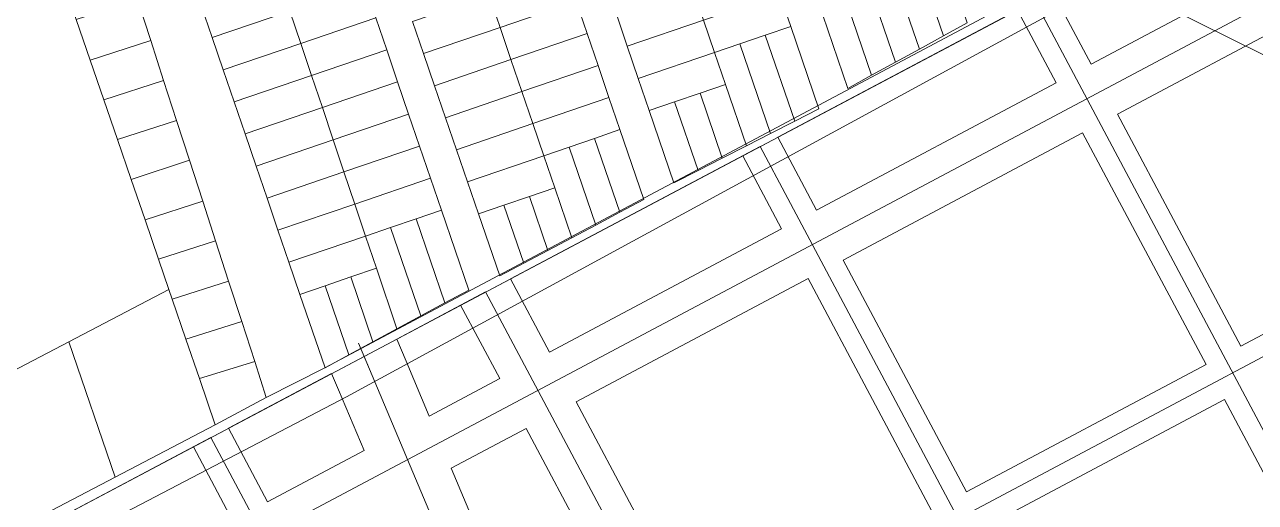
# Model space of a CAD drawing. Header units: metres. Extents: x 3873 to 16340, y -5213 to 3289.
# Drawn here: x 4469 to 4904.5, y 2540.1 to 2709.3 of the extents above; entities that cross this region are included whole.
import ezdxf

# ---------------------------------------------------------------- set-up
doc = ezdxf.new("R2010")
doc.units = ezdxf.units.M
for name, color, linetype, lineweight, plot in [('CONTEXTO-MANZANAS', 8, 'Continuous', 0, False), ('CONTEXTO-PARCELAS', 9, 'Continuous', 0, False), ('LIMITE-INTERVENCION', 30, 'Continuous', 0, False), ('MANZANAS-PROPUESTAS', 33, 'Continuous', 0, False), ('SECTORES', 1, 'Continuous', 0, False), ('VIA-BOULEVARD', 30, 'Continuous', 0, False), ('VIA-SECUNDARIA', 8, 'Continuous', 0, False), ('VIA-TERCIARIA', 9, 'Continuous', 0, False)]:
    doc.layers.add(name, color=color, linetype=linetype, lineweight=lineweight, plot=plot)

msp = doc.modelspace()

# ---------------------------------------------------------------- linework, layer by layer
at = {"layer": 'CONTEXTO-MANZANAS'}
for points in [[(5156.73, 2875.78), (5219.83, 2785.55), (5343.21, 2609.14), (5184.8, 2501.28), (5162.06, 2533.47), (5209.44, 2548.61), (5015.06, 2645.17), (4859.98, 2722.21), (5156.73, 2875.78)], [(4459.9, 2778.71), (4473.87, 2784.38), (4485.97, 2789.44), (4492.14, 2770), (4499.72, 2746.56), (4504.35, 2732.26), (4508.92, 2718.11), (4513.61, 2703.63), (4518.17, 2689.52), (4522.75, 2675.36), (4527.3, 2661.3), (4532.02, 2646.69), (4536.53, 2632.74), (4541.15, 2618.46), (4545.79, 2604.11), (4550.38, 2589.93), (4554.49, 2577.21)], [(4736.19, 2719.97), (4740.07, 2708.63), (4750.03, 2679.44), (4741.47, 2675.07), (4732.94, 2670.72), (4724.38, 2666.35), (4715.82, 2661.97), (4707.28, 2657.63), (4698.72, 2653.25), (4689.97, 2678.85), (4686.1, 2690.22), (4682.22, 2701.57), (4678.35, 2712.94)], [(4802.5, 2709.88), (4794.06, 2705.25), (4785.6, 2700.6), (4777.16, 2695.97), (4768.69, 2691.32), (4760.22, 2686.66), (4749.6, 2717.82)], [(4593.22, 2711.66), (4597.1, 2700.32), (4600.97, 2688.94), (4604.85, 2677.6), (4608.72, 2666.25), (4612.6, 2654.88), (4616.47, 2643.54), (4626.1, 2615.29), (4617.63, 2610.69), (4609.16, 2606.1), (4600.69, 2601.5), (4592.22, 2596.91), (4583.75, 2592.29), (4575.28, 2587.69), (4566.38, 2613.75), (4562.5, 2625.13), (4558.63, 2636.47), (4554.75, 2647.85), (4550.88, 2659.19), (4547, 2670.54), (4543.13, 2681.91), (4539.25, 2693.25), (4535.38, 2704.63), (4531.5, 2715.97)], [(4664.13, 2717.47), (4668, 2706.13), (4671.88, 2694.75), (4675.75, 2683.41), (4679.63, 2672.07), (4688.1, 2647.29), (4679.6, 2642.79), (4671.1, 2638.29), (4662.6, 2633.79), (4654.1, 2629.29), (4645.6, 2624.75), (4637.1, 2620.25), (4629.57, 2642.22), (4625.69, 2653.57), (4621.78, 2664.94), (4617.91, 2676.29), (4614.03, 2687.63), (4610.16, 2699), (4606.28, 2710.35)], [(4554.49, 2577.21), (4536.43, 2567.6), (4501, 2549.06), (4453.15, 2524.02)]]:
    msp.add_lwpolyline(points, dxfattribs=at)
at = {"layer": 'CONTEXTO-PARCELAS'}
for points in [[(4231.93, 2410.33), (4313.59, 2451), (4453.17, 2523.96), (4501, 2549.06), (4536.45, 2567.54), (4554.49, 2577.21), (4575.26, 2587.77), (4906.15, 2763.99), (5248.08, 2937.84), (5255.33, 2931.81), (5219.72, 2913.83), (5166.37, 2886.38), (4855.83, 2726.07), (4582.83, 2577.44), (4416.19, 2490.39), (4371.78, 2467.19), (4319.92, 2440.11), (4285.66, 2422.21), (4239.12, 2397.9), (4231.93, 2410.33)], [(4231.93, 2410.33), (4313.59, 2451), (4453.17, 2523.96), (4501, 2549.06), (4536.45, 2567.54), (4554.49, 2577.21), (4575.26, 2587.77), (4906.15, 2763.99), (5248.08, 2937.84), (5255.33, 2931.81), (5219.72, 2913.83), (5166.37, 2886.38), (4855.83, 2726.07), (4582.83, 2577.44), (4416.19, 2490.39), (4371.78, 2467.19), (4319.92, 2440.11), (4285.66, 2422.21), (4239.12, 2397.9), (4231.93, 2410.33)], [(5156.74, 2875.76), (5219.83, 2785.55), (5015.06, 2645.17), (4859.98, 2722.21), (5156.74, 2875.76)], [(5156.74, 2875.76), (5219.83, 2785.55), (5015.06, 2645.17), (4859.98, 2722.21), (5156.74, 2875.76)], [(4467.52, 2759.97), (4470.12, 2761.03), (4477.56, 2739.32), (4482.42, 2725.16), (4487.25, 2711.05), (4492.19, 2696.65), (4497, 2682.63), (4501.83, 2668.55), (4506.68, 2654.39), (4511.58, 2640.12), (4516.33, 2626.26), (4520.04, 2615.45), (4484.6, 2596.9), (4436.75, 2571.87)], [(4467.52, 2759.97), (4470.12, 2761.03), (4477.56, 2739.32), (4482.42, 2725.16), (4487.25, 2711.05), (4492.19, 2696.65), (4497, 2682.63), (4501.83, 2668.55), (4506.68, 2654.39), (4511.58, 2640.12), (4516.33, 2626.26), (4520.04, 2615.45), (4484.6, 2596.9), (4436.75, 2571.87)], [(4794.06, 2705.25), (4781.69, 2741.44), (4790.69, 2744.54), (4802.5, 2709.88), (4794.06, 2705.25)], [(4794.06, 2705.25), (4781.69, 2741.44), (4790.69, 2744.54), (4802.5, 2709.88), (4794.06, 2705.25)], [(4794.06, 2705.25), (4781.69, 2741.44), (4790.69, 2744.54), (4802.5, 2709.88), (4794.06, 2705.25)], [(4781.69, 2741.44), (4794.06, 2705.25), (4785.6, 2700.6), (4776.56, 2727.04), (4773.22, 2736.82), (4772.69, 2738.38), (4781.69, 2741.44)], [(4781.69, 2741.44), (4794.06, 2705.25), (4785.6, 2700.6), (4776.56, 2727.04), (4773.22, 2736.82), (4772.69, 2738.38), (4781.69, 2741.44)], [(4781.69, 2741.44), (4794.06, 2705.25), (4785.6, 2700.6), (4776.56, 2727.04), (4773.22, 2736.82), (4772.69, 2738.38), (4781.69, 2741.44)], [(4637.19, 2708.25), (4633.32, 2719.63), (4660.25, 2728.85), (4664.13, 2717.47), (4637.19, 2708.25)], [(4637.19, 2708.25), (4633.32, 2719.63), (4660.25, 2728.85), (4664.13, 2717.47), (4637.19, 2708.25)], [(4777.16, 2695.97), (4767.6, 2723.97), (4776.56, 2727.04), (4785.6, 2700.6), (4777.16, 2695.97)], [(4777.16, 2695.97), (4767.6, 2723.97), (4776.56, 2727.04), (4785.6, 2700.6), (4777.16, 2695.97)], [(4777.16, 2695.97), (4767.6, 2723.97), (4776.56, 2727.04), (4785.6, 2700.6), (4777.16, 2695.97)], [(4535.38, 2704.63), (4531.5, 2715.97), (4559, 2725.35), (4562.82, 2714), (4535.38, 2704.63)], [(4535.38, 2704.63), (4531.5, 2715.97), (4559, 2725.35), (4562.82, 2714), (4535.38, 2704.63)], [(4535.38, 2704.63), (4531.5, 2715.97), (4559, 2725.35), (4562.82, 2714), (4535.38, 2704.63)], [(4566.66, 2702.6), (4562.82, 2714), (4589.35, 2723.04), (4593.22, 2711.66), (4566.66, 2702.6)], [(4566.66, 2702.6), (4562.82, 2714), (4589.35, 2723.04), (4593.22, 2711.66), (4566.66, 2702.6)], [(4566.66, 2702.6), (4562.82, 2714), (4589.35, 2723.04), (4593.22, 2711.66), (4566.66, 2702.6)], [(4678.35, 2712.94), (4705.35, 2722.16), (4709.22, 2710.79), (4682.22, 2701.57), (4678.35, 2712.94)], [(4678.35, 2712.94), (4705.35, 2722.16), (4709.22, 2710.79), (4682.22, 2701.57), (4678.35, 2712.94)], [(4678.35, 2712.94), (4705.35, 2722.16), (4709.22, 2710.79), (4682.22, 2701.57), (4678.35, 2712.94)], [(4768.69, 2691.32), (4758.6, 2720.88), (4767.6, 2723.97), (4777.16, 2695.97), (4768.69, 2691.32)], [(4768.69, 2691.32), (4758.6, 2720.88), (4767.6, 2723.97), (4777.16, 2695.97), (4768.69, 2691.32)], [(4768.69, 2691.32), (4758.6, 2720.88), (4767.6, 2723.97), (4777.16, 2695.97), (4768.69, 2691.32)], [(4513.61, 2703.63), (4492.19, 2696.65), (4487.25, 2711.05), (4508.92, 2718.11), (4513.61, 2703.63)], [(4513.61, 2703.63), (4492.19, 2696.65), (4487.25, 2711.05), (4508.92, 2718.11), (4513.61, 2703.63)], [(4606.28, 2710.35), (4633.32, 2719.63), (4637.19, 2708.25), (4610.16, 2699), (4606.28, 2710.35)], [(4606.28, 2710.35), (4633.32, 2719.63), (4637.19, 2708.25), (4610.16, 2699), (4606.28, 2710.35)], [(4709.22, 2710.79), (4736.19, 2719.97), (4740.07, 2708.63), (4731.07, 2705.57), (4722.1, 2702.5), (4713.1, 2699.41), (4709.22, 2710.79)], [(4709.22, 2710.79), (4736.19, 2719.97), (4740.07, 2708.63), (4731.07, 2705.57), (4722.1, 2702.5), (4713.1, 2699.41), (4709.22, 2710.79)], [(4709.22, 2710.79), (4736.19, 2719.97), (4740.07, 2708.63), (4731.07, 2705.57), (4722.1, 2702.5), (4713.1, 2699.41), (4709.22, 2710.79)], [(4749.6, 2717.82), (4758.6, 2720.88), (4768.69, 2691.32), (4760.22, 2686.66), (4749.6, 2717.82)], [(4749.6, 2717.82), (4758.6, 2720.88), (4768.69, 2691.32), (4760.22, 2686.66), (4749.6, 2717.82)], [(4749.6, 2717.82), (4758.6, 2720.88), (4768.69, 2691.32), (4760.22, 2686.66), (4749.6, 2717.82)], [(4539.25, 2693.25), (4535.38, 2704.63), (4562.82, 2714), (4566.66, 2702.6), (4539.25, 2693.25)], [(4539.25, 2693.25), (4535.38, 2704.63), (4562.82, 2714), (4566.66, 2702.6), (4539.25, 2693.25)], [(4539.25, 2693.25), (4535.38, 2704.63), (4562.82, 2714), (4566.66, 2702.6), (4539.25, 2693.25)], [(4637.19, 2708.25), (4664.13, 2717.47), (4668, 2706.13), (4641.07, 2696.91), (4637.19, 2708.25)], [(4637.19, 2708.25), (4664.13, 2717.47), (4668, 2706.13), (4641.07, 2696.91), (4637.19, 2708.25)], [(4566.66, 2702.6), (4593.22, 2711.66), (4597.1, 2700.32), (4570.47, 2691.25), (4566.66, 2702.6)], [(4566.66, 2702.6), (4593.22, 2711.66), (4597.1, 2700.32), (4570.47, 2691.25), (4566.66, 2702.6)], [(4566.66, 2702.6), (4593.22, 2711.66), (4597.1, 2700.32), (4570.47, 2691.25), (4566.66, 2702.6)], [(4686.1, 2690.22), (4682.22, 2701.57), (4709.22, 2710.79), (4713.1, 2699.41), (4686.1, 2690.22)], [(4686.1, 2690.22), (4682.22, 2701.57), (4709.22, 2710.79), (4713.1, 2699.41), (4686.1, 2690.22)], [(4686.1, 2690.22), (4682.22, 2701.57), (4709.22, 2710.79), (4713.1, 2699.41), (4686.1, 2690.22)], [(4614.03, 2687.63), (4610.16, 2699), (4637.19, 2708.25), (4641.07, 2696.91), (4614.03, 2687.63)], [(4614.03, 2687.63), (4610.16, 2699), (4637.19, 2708.25), (4641.07, 2696.91), (4614.03, 2687.63)], [(4644.94, 2685.54), (4641.07, 2696.91), (4668, 2706.13), (4671.88, 2694.75), (4644.94, 2685.54)], [(4644.94, 2685.54), (4641.07, 2696.91), (4668, 2706.13), (4671.88, 2694.75), (4644.94, 2685.54)], [(4732.94, 2670.72), (4722.1, 2702.5), (4731.07, 2705.57), (4741.47, 2675.07), (4732.94, 2670.72)], [(4732.94, 2670.72), (4722.1, 2702.5), (4731.07, 2705.57), (4741.47, 2675.07), (4732.94, 2670.72)], [(4732.94, 2670.72), (4722.1, 2702.5), (4731.07, 2705.57), (4741.47, 2675.07), (4732.94, 2670.72)], [(4741.47, 2675.07), (4731.07, 2705.57), (4740.07, 2708.63), (4750.03, 2679.44), (4741.47, 2675.07)], [(4741.47, 2675.07), (4731.07, 2705.57), (4740.07, 2708.63), (4750.03, 2679.44), (4741.47, 2675.07)], [(4741.47, 2675.07), (4731.07, 2705.57), (4740.07, 2708.63), (4750.03, 2679.44), (4741.47, 2675.07)], [(4518.17, 2689.52), (4497, 2682.63), (4492.19, 2696.65), (4513.61, 2703.63), (4518.17, 2689.52)], [(4518.17, 2689.52), (4497, 2682.63), (4492.19, 2696.65), (4513.61, 2703.63), (4518.17, 2689.52)], [(4539.25, 2693.25), (4566.66, 2702.6), (4570.47, 2691.25), (4543.13, 2681.91), (4539.25, 2693.25)], [(4539.25, 2693.25), (4566.66, 2702.6), (4570.47, 2691.25), (4543.13, 2681.91), (4539.25, 2693.25)], [(4539.25, 2693.25), (4566.66, 2702.6), (4570.47, 2691.25), (4543.13, 2681.91), (4539.25, 2693.25)], [(4574.32, 2679.85), (4570.47, 2691.25), (4597.1, 2700.32), (4600.97, 2688.94), (4574.32, 2679.85)], [(4574.32, 2679.85), (4570.47, 2691.25), (4597.1, 2700.32), (4600.97, 2688.94), (4574.32, 2679.85)], [(4574.32, 2679.85), (4570.47, 2691.25), (4597.1, 2700.32), (4600.97, 2688.94), (4574.32, 2679.85)], [(4716.97, 2688.07), (4713.1, 2699.41), (4722.1, 2702.5), (4732.94, 2670.72), (4724.38, 2666.35), (4716.97, 2688.07)], [(4716.97, 2688.07), (4713.1, 2699.41), (4722.1, 2702.5), (4732.94, 2670.72), (4724.38, 2666.35), (4716.97, 2688.07)], [(4716.97, 2688.07), (4713.1, 2699.41), (4722.1, 2702.5), (4732.94, 2670.72), (4724.38, 2666.35), (4716.97, 2688.07)], [(4617.91, 2676.29), (4614.03, 2687.63), (4641.07, 2696.91), (4644.94, 2685.54), (4617.91, 2676.29)], [(4617.91, 2676.29), (4614.03, 2687.63), (4641.07, 2696.91), (4644.94, 2685.54), (4617.91, 2676.29)], [(4689.97, 2678.85), (4686.1, 2690.22), (4713.1, 2699.41), (4716.97, 2688.07), (4707.97, 2685), (4698.97, 2681.94), (4689.97, 2678.85)], [(4689.97, 2678.85), (4686.1, 2690.22), (4713.1, 2699.41), (4716.97, 2688.07), (4707.97, 2685), (4698.97, 2681.94), (4689.97, 2678.85)], [(4689.97, 2678.85), (4686.1, 2690.22), (4713.1, 2699.41), (4716.97, 2688.07), (4707.97, 2685), (4698.97, 2681.94), (4689.97, 2678.85)], [(4648.82, 2674.19), (4644.94, 2685.54), (4671.88, 2694.75), (4675.75, 2683.41), (4648.82, 2674.19)], [(4648.82, 2674.19), (4644.94, 2685.54), (4671.88, 2694.75), (4675.75, 2683.41), (4648.82, 2674.19)], [(4522.75, 2675.36), (4501.83, 2668.55), (4497, 2682.63), (4518.17, 2689.52), (4522.75, 2675.36)], [(4522.75, 2675.36), (4501.83, 2668.55), (4497, 2682.63), (4518.17, 2689.52), (4522.75, 2675.36)], [(4547, 2670.54), (4543.13, 2681.91), (4570.47, 2691.25), (4574.32, 2679.85), (4547, 2670.54)], [(4547, 2670.54), (4543.13, 2681.91), (4570.47, 2691.25), (4574.32, 2679.85), (4547, 2670.54)], [(4547, 2670.54), (4543.13, 2681.91), (4570.47, 2691.25), (4574.32, 2679.85), (4547, 2670.54)], [(4578.13, 2668.5), (4574.32, 2679.85), (4600.97, 2688.94), (4604.85, 2677.6), (4578.13, 2668.5)], [(4578.13, 2668.5), (4574.32, 2679.85), (4600.97, 2688.94), (4604.85, 2677.6), (4578.13, 2668.5)], [(4578.13, 2668.5), (4574.32, 2679.85), (4600.97, 2688.94), (4604.85, 2677.6), (4578.13, 2668.5)], [(4707.97, 2685), (4716.97, 2688.07), (4724.38, 2666.35), (4715.82, 2661.97), (4707.97, 2685)], [(4707.97, 2685), (4716.97, 2688.07), (4724.38, 2666.35), (4715.82, 2661.97), (4707.97, 2685)], [(4707.97, 2685), (4716.97, 2688.07), (4724.38, 2666.35), (4715.82, 2661.97), (4707.97, 2685)], [(4617.91, 2676.29), (4644.94, 2685.54), (4648.82, 2674.19), (4621.78, 2664.94), (4617.91, 2676.29)], [(4617.91, 2676.29), (4644.94, 2685.54), (4648.82, 2674.19), (4621.78, 2664.94), (4617.91, 2676.29)], [(4648.82, 2674.19), (4675.75, 2683.41), (4679.63, 2672.07), (4670.66, 2668.97), (4661.66, 2665.91), (4652.69, 2662.82), (4648.82, 2674.19)], [(4648.82, 2674.19), (4675.75, 2683.41), (4679.63, 2672.07), (4670.66, 2668.97), (4661.66, 2665.91), (4652.69, 2662.82), (4648.82, 2674.19)], [(4698.97, 2681.94), (4707.97, 2685), (4715.82, 2661.97), (4707.28, 2657.63), (4698.97, 2681.94)], [(4698.97, 2681.94), (4707.97, 2685), (4715.82, 2661.97), (4707.28, 2657.63), (4698.97, 2681.94)], [(4698.97, 2681.94), (4707.97, 2685), (4715.82, 2661.97), (4707.28, 2657.63), (4698.97, 2681.94)], [(4547, 2670.54), (4574.32, 2679.85), (4578.13, 2668.5), (4550.88, 2659.19), (4547, 2670.54)], [(4547, 2670.54), (4574.32, 2679.85), (4578.13, 2668.5), (4550.88, 2659.19), (4547, 2670.54)], [(4547, 2670.54), (4574.32, 2679.85), (4578.13, 2668.5), (4550.88, 2659.19), (4547, 2670.54)], [(4698.72, 2653.25), (4689.97, 2678.85), (4698.97, 2681.94), (4707.28, 2657.63), (4698.72, 2653.25)], [(4698.72, 2653.25), (4689.97, 2678.85), (4698.97, 2681.94), (4707.28, 2657.63), (4698.72, 2653.25)], [(4698.72, 2653.25), (4689.97, 2678.85), (4698.97, 2681.94), (4707.28, 2657.63), (4698.72, 2653.25)], [(4527.3, 2661.3), (4506.68, 2654.39), (4501.83, 2668.55), (4522.75, 2675.36), (4527.3, 2661.3)], [(4527.3, 2661.3), (4506.68, 2654.39), (4501.83, 2668.55), (4522.75, 2675.36), (4527.3, 2661.3)], [(4578.13, 2668.5), (4604.85, 2677.6), (4608.72, 2666.25), (4581.97, 2657.13), (4578.13, 2668.5)], [(4578.13, 2668.5), (4604.85, 2677.6), (4608.72, 2666.25), (4581.97, 2657.13), (4578.13, 2668.5)], [(4578.13, 2668.5), (4604.85, 2677.6), (4608.72, 2666.25), (4581.97, 2657.13), (4578.13, 2668.5)], [(4625.69, 2653.57), (4621.78, 2664.94), (4648.82, 2674.19), (4652.69, 2662.82), (4625.69, 2653.57)], [(4625.69, 2653.57), (4621.78, 2664.94), (4648.82, 2674.19), (4652.69, 2662.82), (4625.69, 2653.57)], [(4679.6, 2642.79), (4670.66, 2668.97), (4679.63, 2672.07), (4688.1, 2647.29), (4679.6, 2642.79)], [(4679.6, 2642.79), (4670.66, 2668.97), (4679.63, 2672.07), (4688.1, 2647.29), (4679.6, 2642.79)], [(4554.75, 2647.85), (4550.88, 2659.19), (4578.13, 2668.5), (4581.97, 2657.13), (4554.75, 2647.85)], [(4554.75, 2647.85), (4550.88, 2659.19), (4578.13, 2668.5), (4581.97, 2657.13), (4554.75, 2647.85)], [(4554.75, 2647.85), (4550.88, 2659.19), (4578.13, 2668.5), (4581.97, 2657.13), (4554.75, 2647.85)], [(4585.82, 2645.72), (4581.97, 2657.13), (4608.72, 2666.25), (4612.6, 2654.88), (4585.82, 2645.72)], [(4585.82, 2645.72), (4581.97, 2657.13), (4608.72, 2666.25), (4612.6, 2654.88), (4585.82, 2645.72)], [(4585.82, 2645.72), (4581.97, 2657.13), (4608.72, 2666.25), (4612.6, 2654.88), (4585.82, 2645.72)], [(4656.57, 2651.47), (4652.69, 2662.82), (4661.66, 2665.91), (4671.1, 2638.29), (4662.6, 2633.79), (4656.57, 2651.47)], [(4656.57, 2651.47), (4652.69, 2662.82), (4661.66, 2665.91), (4671.1, 2638.29), (4662.6, 2633.79), (4656.57, 2651.47)], [(4661.66, 2665.91), (4670.66, 2668.97), (4679.6, 2642.79), (4671.1, 2638.29), (4661.66, 2665.91)], [(4661.66, 2665.91), (4670.66, 2668.97), (4679.6, 2642.79), (4671.1, 2638.29), (4661.66, 2665.91)], [(4532.02, 2646.69), (4511.58, 2640.12), (4506.68, 2654.39), (4527.3, 2661.3), (4532.02, 2646.69)], [(4532.02, 2646.69), (4511.58, 2640.12), (4506.68, 2654.39), (4527.3, 2661.3), (4532.02, 2646.69)], [(4629.57, 2642.22), (4625.69, 2653.57), (4652.69, 2662.82), (4656.57, 2651.47), (4647.57, 2648.38), (4638.57, 2645.32), (4629.57, 2642.22)], [(4629.57, 2642.22), (4625.69, 2653.57), (4652.69, 2662.82), (4656.57, 2651.47), (4647.57, 2648.38), (4638.57, 2645.32), (4629.57, 2642.22)], [(4558.63, 2636.47), (4554.75, 2647.85), (4581.97, 2657.13), (4585.82, 2645.72), (4558.63, 2636.47)], [(4558.63, 2636.47), (4554.75, 2647.85), (4581.97, 2657.13), (4585.82, 2645.72), (4558.63, 2636.47)], [(4558.63, 2636.47), (4554.75, 2647.85), (4581.97, 2657.13), (4585.82, 2645.72), (4558.63, 2636.47)], [(4589.63, 2634.38), (4585.82, 2645.72), (4612.6, 2654.88), (4616.47, 2643.54), (4607.47, 2640.47), (4598.47, 2637.41), (4589.63, 2634.38)], [(4589.63, 2634.38), (4585.82, 2645.72), (4612.6, 2654.88), (4616.47, 2643.54), (4607.47, 2640.47), (4598.47, 2637.41), (4589.63, 2634.38)], [(4589.63, 2634.38), (4585.82, 2645.72), (4612.6, 2654.88), (4616.47, 2643.54), (4607.47, 2640.47), (4598.47, 2637.41), (4589.63, 2634.38)], [(4638.57, 2645.32), (4647.57, 2648.38), (4654.1, 2629.29), (4645.6, 2624.75), (4638.57, 2645.32)], [(4638.57, 2645.32), (4647.57, 2648.38), (4654.1, 2629.29), (4645.6, 2624.75), (4638.57, 2645.32)], [(4647.57, 2648.38), (4656.57, 2651.47), (4662.6, 2633.79), (4654.1, 2629.29), (4647.57, 2648.38)], [(4647.57, 2648.38), (4656.57, 2651.47), (4662.6, 2633.79), (4654.1, 2629.29), (4647.57, 2648.38)], [(4536.53, 2632.74), (4516.33, 2626.26), (4511.58, 2640.12), (4532.02, 2646.69), (4536.53, 2632.74)], [(4536.53, 2632.74), (4516.33, 2626.26), (4511.58, 2640.12), (4532.02, 2646.69), (4536.53, 2632.74)], [(4558.63, 2636.47), (4585.82, 2645.72), (4589.63, 2634.38), (4562.5, 2625.13), (4558.63, 2636.47)], [(4558.63, 2636.47), (4585.82, 2645.72), (4589.63, 2634.38), (4562.5, 2625.13), (4558.63, 2636.47)], [(4558.63, 2636.47), (4585.82, 2645.72), (4589.63, 2634.38), (4562.5, 2625.13), (4558.63, 2636.47)], [(4617.63, 2610.69), (4607.47, 2640.47), (4616.47, 2643.54), (4626.1, 2615.29), (4617.63, 2610.69)], [(4617.63, 2610.69), (4607.47, 2640.47), (4616.47, 2643.54), (4626.1, 2615.29), (4617.63, 2610.69)], [(4617.63, 2610.69), (4607.47, 2640.47), (4616.47, 2643.54), (4626.1, 2615.29), (4617.63, 2610.69)], [(4629.57, 2642.22), (4638.57, 2645.32), (4645.6, 2624.75), (4637.1, 2620.25), (4629.57, 2642.22)], [(4629.57, 2642.22), (4638.57, 2645.32), (4645.6, 2624.75), (4637.1, 2620.25), (4629.57, 2642.22)], [(4609.16, 2606.1), (4598.47, 2637.41), (4607.47, 2640.47), (4617.63, 2610.69), (4609.16, 2606.1)], [(4609.16, 2606.1), (4598.47, 2637.41), (4607.47, 2640.47), (4617.63, 2610.69), (4609.16, 2606.1)], [(4609.16, 2606.1), (4598.47, 2637.41), (4607.47, 2640.47), (4617.63, 2610.69), (4609.16, 2606.1)], [(4593.47, 2623), (4589.63, 2634.38), (4598.47, 2637.41), (4609.16, 2606.1), (4600.69, 2601.5), (4593.47, 2623)], [(4593.47, 2623), (4589.63, 2634.38), (4598.47, 2637.41), (4609.16, 2606.1), (4600.69, 2601.5), (4593.47, 2623)], [(4593.47, 2623), (4589.63, 2634.38), (4598.47, 2637.41), (4609.16, 2606.1), (4600.69, 2601.5), (4593.47, 2623)], [(4541.15, 2618.46), (4521.21, 2612.03), (4520.04, 2615.45), (4516.33, 2626.26), (4536.53, 2632.74), (4541.15, 2618.46)], [(4541.15, 2618.46), (4521.21, 2612.03), (4520.04, 2615.45), (4516.33, 2626.26), (4536.53, 2632.74), (4541.15, 2618.46)], [(4589.63, 2634.38), (4593.47, 2623), (4584.38, 2619.91), (4575.38, 2616.82), (4566.38, 2613.75), (4562.5, 2625.13), (4589.63, 2634.38)], [(4589.63, 2634.38), (4593.47, 2623), (4584.38, 2619.91), (4575.38, 2616.82), (4566.38, 2613.75), (4562.5, 2625.13), (4589.63, 2634.38)], [(4589.63, 2634.38), (4593.47, 2623), (4584.38, 2619.91), (4575.38, 2616.82), (4566.38, 2613.75), (4562.5, 2625.13), (4589.63, 2634.38)], [(4584.38, 2619.91), (4593.47, 2623), (4600.69, 2601.5), (4592.22, 2596.91), (4584.38, 2619.91)], [(4584.38, 2619.91), (4593.47, 2623), (4600.69, 2601.5), (4592.22, 2596.91), (4584.38, 2619.91)], [(4584.38, 2619.91), (4593.47, 2623), (4600.69, 2601.5), (4592.22, 2596.91), (4584.38, 2619.91)], [(4545.79, 2604.11), (4526.07, 2597.85), (4521.21, 2612.03), (4541.15, 2618.46), (4545.79, 2604.11)], [(4545.79, 2604.11), (4526.07, 2597.85), (4521.21, 2612.03), (4541.15, 2618.46), (4545.79, 2604.11)], [(4575.38, 2616.82), (4584.38, 2619.91), (4592.22, 2596.91), (4583.75, 2592.29), (4575.38, 2616.82)], [(4575.38, 2616.82), (4584.38, 2619.91), (4592.22, 2596.91), (4583.75, 2592.29), (4575.38, 2616.82)], [(4575.38, 2616.82), (4584.38, 2619.91), (4592.22, 2596.91), (4583.75, 2592.29), (4575.38, 2616.82)], [(4520.04, 2615.45), (4521.21, 2612.03), (4526.07, 2597.85), (4530.85, 2583.9), (4536.43, 2567.6), (4501, 2549.06), (4484.6, 2596.9), (4520.04, 2615.45)], [(4520.04, 2615.45), (4521.21, 2612.03), (4526.07, 2597.85), (4530.85, 2583.9), (4536.43, 2567.6), (4501, 2549.06), (4484.6, 2596.9), (4520.04, 2615.45)], [(4575.28, 2587.69), (4566.38, 2613.75), (4575.38, 2616.82), (4583.75, 2592.29), (4575.28, 2587.69)], [(4575.28, 2587.69), (4566.38, 2613.75), (4575.38, 2616.82), (4583.75, 2592.29), (4575.28, 2587.69)], [(4575.28, 2587.69), (4566.38, 2613.75), (4575.38, 2616.82), (4583.75, 2592.29), (4575.28, 2587.69)], [(4550.38, 2589.93), (4530.85, 2583.9), (4526.07, 2597.85), (4545.79, 2604.11), (4550.38, 2589.93)], [(4550.38, 2589.93), (4530.85, 2583.9), (4526.07, 2597.85), (4545.79, 2604.11), (4550.38, 2589.93)], [(4484.6, 2596.9), (4501, 2549.06), (4453.15, 2524.02), (4436.75, 2571.87), (4484.6, 2596.9)], [(4484.6, 2596.9), (4501, 2549.06), (4453.15, 2524.02), (4436.75, 2571.87), (4484.6, 2596.9)], [(4554.49, 2577.21), (4536.43, 2567.6), (4530.85, 2583.9), (4550.38, 2589.93), (4554.49, 2577.21)], [(4554.49, 2577.21), (4536.43, 2567.6), (4530.85, 2583.9), (4550.38, 2589.93), (4554.49, 2577.21)]]:
    msp.add_lwpolyline(points, dxfattribs=at)
at = {"layer": 'LIMITE-INTERVENCION'}
msp.add_lwpolyline([(4233, 2403), (5161, 2895), (5371.2, 2666.4), (5201.5, 2503.2), (5940, 1449), (5446.2, 1232.4), (4855.3, 2029.4), (4630.2, 1816.5), (4233, 2403)], close=True, dxfattribs=at)
at = {"layer": 'MANZANAS-PROPUESTAS'}
for points in [[(4915.86, 2765.02), (4914.82, 2764.47), (4916.19, 2761.89), (4919.15, 2733.93), (4846.32, 2695.2), (4832.65, 2720.92), (4915.86, 2765.03), (4915.86, 2765.02)], [(4820.29, 2714.35), (4833.96, 2688.63), (4749.2, 2643.56), (4735.46, 2669.39), (4826.47, 2717.64), (4820.29, 2714.35)], [(4855.71, 2677.54), (4921.42, 2712.48), (4931.96, 2612.76), (4899.37, 2595.43), (4855.71, 2677.54)], [(4758.59, 2625.9), (4843.35, 2670.97), (4887.01, 2588.86), (4802.25, 2543.79), (4758.59, 2625.9)], [(4723.1, 2662.83), (4736.84, 2636.99), (4654.72, 2593.33), (4640.93, 2619.27), (4729.28, 2666.11), (4723.1, 2662.83)], [(4789.89, 2537.22), (4707.77, 2493.55), (4664.11, 2575.67), (4746.23, 2619.33), (4789.89, 2537.22)], [(4623.26, 2609.89), (4637.07, 2583.94), (4612.12, 2570.68), (4603.98, 2590.04), (4603.96, 2590.1), (4600.63, 2597.91), (4632.09, 2614.59), (4623.26, 2609.89)], [(4580.03, 2579.93), (4589.07, 2558.42), (4554.95, 2540.28), (4541.09, 2566.34), (4577.57, 2585.68), (4580.03, 2579.93)], [(4808.82, 2531.43), (4893.59, 2576.5), (4938.65, 2491.73), (4853.89, 2446.66), (4808.82, 2531.43)], [(4619.91, 2552.16), (4646.45, 2566.28), (4690.12, 2484.17), (4656.1, 2466.08), (4619.91, 2552.16)], [(4534.91, 2563.06), (4528.73, 2559.78), (4542.59, 2533.7), (4481.05, 2500.98), (4482.45, 2498.35), (4453.5, 2519.9), (4534.91, 2563.06)]]:
    msp.add_lwpolyline(points, close=True, dxfattribs=at)
at = {"layer": 'SECTORES'}
for points in [[(4589.1, 2591.79), (5161, 2895), (5371.2, 2666.4), (5201.5, 2503.2), (5395.49, 2226.28), (5383, 2218), (4896.85, 1973.36), (4855.3, 2029.4), (4833.91, 2009.17), (4827, 2026), (4592, 2585), (4589.1, 2591.79)], [(4630.2, 1816.5), (4629.95, 1816.86), (4233, 2403), (4589.1, 2591.79), (4592, 2585), (4827, 2026), (4833.91, 2009.17), (4632.12, 1818.32), (4630.2, 1816.5)]]:
    msp.add_lwpolyline(points, close=True, dxfattribs=at)
at = {"layer": 'VIA-BOULEVARD'}
msp.add_lwpolyline([(4587.13, 2596.41), (4592, 2585), (4827, 2026), (4835.95, 2004.21)], dxfattribs=at)
at = {"layer": 'VIA-SECUNDARIA'}
for points in [[(4485.74, 2492.15), (4972.93, 2751.2)], [(4835.8, 2231.47), (4632.09, 2614.59)]]:
    msp.add_lwpolyline(points, dxfattribs=at)
at = {"layer": 'VIA-TERCIARIA'}
for points in [[(5153.53, 2102.52), (4826.47, 2717.64)], [(5055.24, 2053.06), (4729.28, 2666.11)], [(4583.35, 2419.47), (4998.8, 2640.36)], [(4629.55, 2385.06), (4534.91, 2563.06)]]:
    msp.add_lwpolyline(points, dxfattribs=at)

doc.saveas('drawing.dxf')
